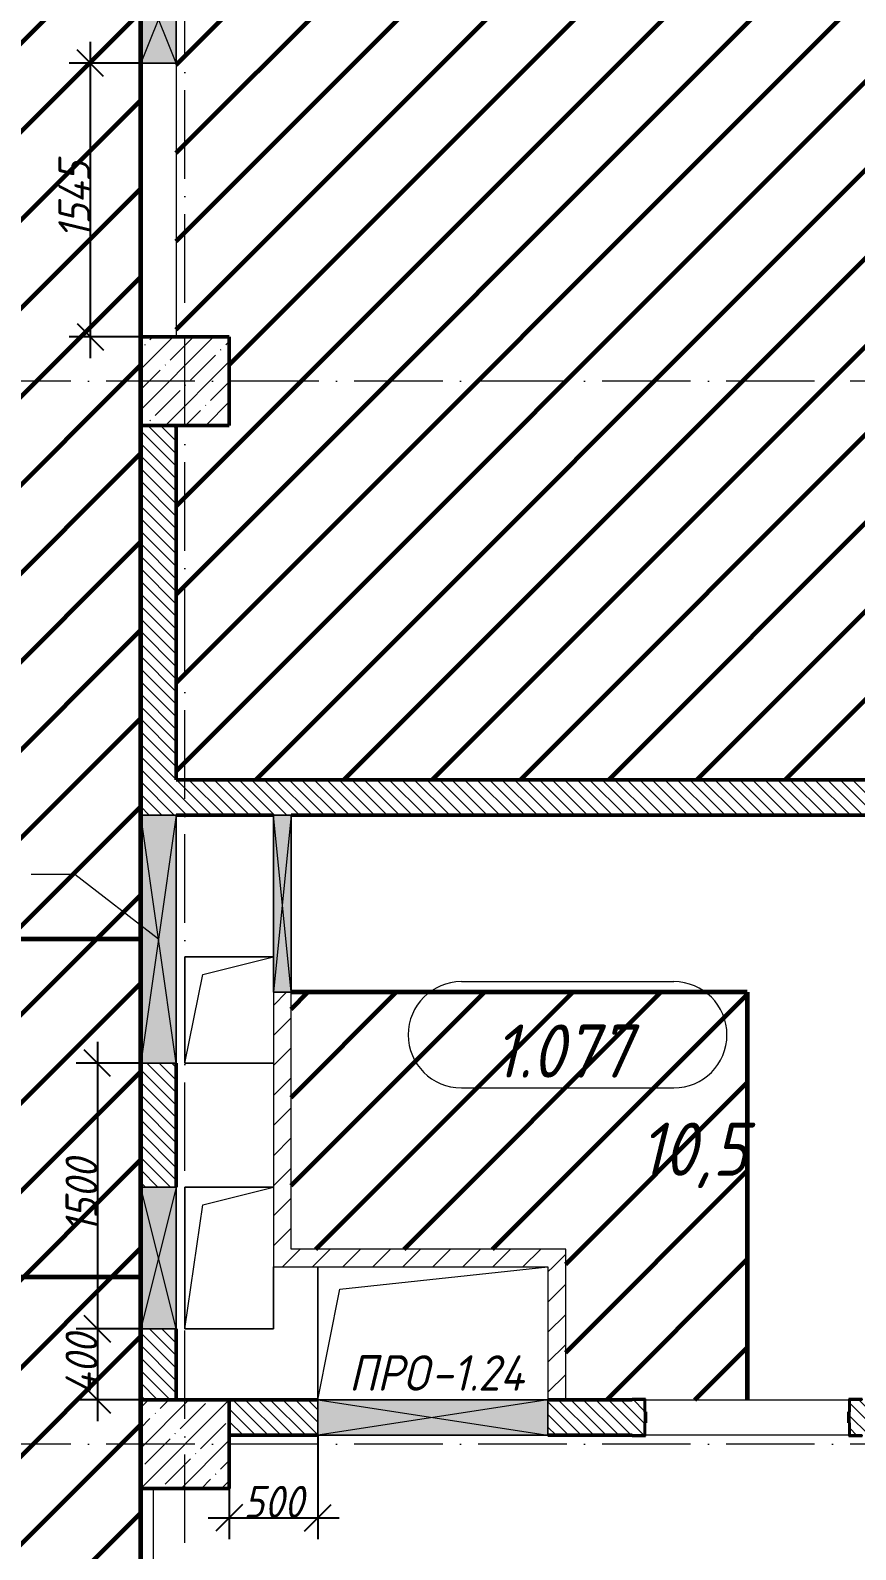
# Model space of a CAD drawing. Header units: millimetres. Extents: x -606178 to 312196, y -19338 to 632709.
# Drawn here: x -416854 to -412193, y 483679 to 492255 of the extents above; entities that cross this region are included whole.
import ezdxf

# ---------------------------------------------------------------- set-up
doc = ezdxf.new("R2010")
doc.units = ezdxf.units.MM
doc.linetypes.add('50_200_ШТРИХ_1Т_ш5_п1_п1_', pattern=[700, 500, -100, 0, -100])
for name, color, linetype, lineweight in [('6.4.1) Окр пт с инж. ПТ2.16', 3, 'Continuous', 60), ('6.4.2) Окр пт с инж. ПТ2.1', 22, 'Continuous', 60), ('A-____-____-DIMS', 7, 'Continuous', 9), ('A-DETL-____-OTLN-4', 7, 'Continuous', 18), ('A-DETL-GENF-OTLN', 7, 'Continuous', 9), ('A-FLOR-____-OTLN', 7, 'Continuous', 9), ('A-GENM-____-IDEN', 7, 'Continuous', 9), ('A-GENM-____-MCUT', 7, 'Continuous', 25), ('A-GENM-____-OTLN', 7, 'Continuous', 9), ('A-GENM-____-OTLN-1', 7, 'Continuous', 25), ('A-GLAZ-____-IDEN', 7, 'Continuous', 9), ('A-GLAZ-____-OTLN', 7, 'Continuous', 9), ('A-WALL-____-MCUT-2', 7, 'Continuous', 50), ('A-WALL-____-PATT-1', 7, 'Continuous', 9), ('A-WALL-FNSH-MCUT-1', 7, 'Continuous', 9), ('I-WALL-____-OTLN', 7, 'Continuous', 9), ('S-COLS-____-MCUT', 7, 'Continuous', 50), ('S-COLS-____-OTLN', 7, 'Continuous', 9), ('S-GRID-____-OTLN-1', 7, '50_200_ШТРИХ_1Т_ш5_п1_п1_', 9)]:
    doc.layers.add(name, color=color, linetype=linetype, lineweight=lineweight)
doc.layers.add('A-AREA-IDEN-1', color=7, linetype='Continuous', lineweight=9, true_color=0x000000)
doc.styles.add('ISOCPEUR_I', font='isocpeui.ttf', dxfattribs={"width": 0.9, "height": 2.5})
doc.styles.add('ISOCPEUR_I_10', font='isocpeui.ttf', dxfattribs={"width": 0.9, "height": 180})
doc.styles.add('ISOCPEUR_I_9', font='isocpeui.ttf', dxfattribs={"width": 0.9, "height": 250})
doc.dimstyles.new('ISO-1_8_0_9К_СРЕДНИЙ_Кладочные_3', dxfattribs={"dimscale": 304.8, "dimtxt": 179.276612, "dimasz": 0.492126, "dimexe": 0.393701, "dimexo": 0, "dimgap": 0, "dimtad": 1, "dimdec": 3, "dimrnd": 0.001, "dimdsep": 46, "dimtxsty": 'ISOCPEUR_I_10', "dimblk1": 'OBLIQUE', "dimblk2": 'OBLIQUE', "dimsah": 1, "dimcen": 0.09, "dimdle": 0.393701, "dimazin": 0, "dimtfac": 1, "dimtdec": 4, "dimtix": 1, "dimtmove": 0, "dimatfit": 3, "dimfxl": 1, "dimtvp": 1, "dimtolj": 1, "dimtzin": 0, "dimarcsym": 2})
pattern_1 = [(135, (-425830.77, 451794.26), (-35.35534, -35.35534), [])]
pattern_2 = [(45, (-425830.77, 451794.26), (-84.8528, 84.8528), [])]

# ---------------------------------------------------------------- blocks, each defined once
blk = doc.blocks.new('BSC_Колонна _Прямоугольная - 500х500-25976076-АР1_План отверстий 1 этажа в осях 1-64_А-ГГ')
at = {"layer": 'S-COLS-____-OTLN'}
h = blk.add_hatch(dxfattribs=at)
h.set_pattern_fill('FP_28', color=256, style=0, pattern_type=2)
h.set_pattern_definition([(45, (-9850, -32481.04), (-114.04925, 114.04925), []), (45, (-9735.95, -32481.04), (-114.04925, 114.04925), [201.613, -40.323, 3.353, -36.97])])
h.paths.add_polyline_path([(-250, -250), (250, -250), (250, 250), (-250, 250)], flags=0)
at = {"layer": 'S-COLS-____-MCUT'}
for p, q in [((250, 250), (-250, 250)), ((-250, 250), (-250, -250)), ((250, -250), (250, 250)), ((-250, -250), (250, -250))]:
    blk.add_line(p, q, dxfattribs=at)
blk = doc.blocks.new('BSC_Колонна _Прямоугольная - 500х500-V81-АР1_План отверстий 1 этажа в осях 1-64_А-ГГ')
at = {"layer": 'S-COLS-____-OTLN'}
h = blk.add_hatch(dxfattribs=at)
h.set_pattern_fill('FP_113', color=256, style=0, pattern_type=2)
h.set_pattern_definition([(45, (-9850, -38481.04), (-114.04925, 114.04925), []), (45, (-9735.95, -38481.04), (-114.04925, 114.04925), [201.613, -40.323, 3.353, -36.97])])
h.paths.add_polyline_path([(-250, -250), (250, -250), (250, 250), (-250, 250)], flags=0)
at = {"layer": 'S-COLS-____-MCUT'}
for p, q in [((250, 250), (-250, 250)), ((-250, 250), (-250, -250)), ((250, -250), (250, 250)), ((-250, -250), (250, -250))]:
    blk.add_line(p, q, dxfattribs=at)
blk = doc.blocks.new('154_Стойка_СКБ_Уголок - СМ-2230_200-28216496-АР1_План отверстий 1 этажа в осях 1-64_А-ГГ')
at = {"layer": 'A-GENM-____-MCUT'}
for p, q in [((125, 156), (125, 81)), ((200, 156), (125, 156)), ((131, 81), (131, 150)), ((131, 150), (200, 150)), ((200, 150), (200, 156)), ((125, 81), (131, 81)), ((131, 19), (125, 19)), ((125, 19), (125, -56)), ((131, -50), (131, 19)), ((125, -56), (200, -56)), ((200, -50), (131, -50)), ((200, -56), (200, -50))]:
    blk.add_line(p, q, dxfattribs=at)
blk = doc.blocks.new('AR_Отверстие прямоугольное _в плите_ - AR_Отверстие прямоугольное _в плите_-30602836-АР1_План отверстий 1 этажа в осях 1-64_А-ГГ')
at = {"layer": 'A-GENM-____-OTLN'}
for p, q in [((-650, 375), (-650, -375)), ((-525, 250), (650, 375)), ((-650, -375), (-525, 250))]:
    blk.add_line(p, q, dxfattribs=at)
blk = doc.blocks.new('AR_Отверстие прямоугольное _в плите_ - AR_Отверстие прямоугольное _в плите_-30552698-АР1_План отверстий 1 этажа в осях 1-64_А-ГГ')
at = {"layer": 'A-GENM-____-OTLN'}
for p, q in [((250, 300), (-250, 300)), ((-250, 300), (-250, -300)), ((-150, 200), (250, 300)), ((-250, -300), (-150, 200)), ((-250, -300), (250, -300))]:
    blk.add_line(p, q, dxfattribs=at)
blk = doc.blocks.new('AR_Отверстие прямоугольное _в плите_ - AR_Отверстие прямоугольное _в плите_-30602980-АР1_План отверстий 1 этажа в осях 1-64_А-ГГ')
at = {"layer": 'A-GENM-____-OTLN'}
for p, q in [((250, 400), (-250, 400)), ((-250, 400), (-250, -400)), ((-150, 300), (250, 400)), ((-250, -400), (-150, 300)), ((250, -400), (250, -50)), ((-250, -400), (250, -400))]:
    blk.add_line(p, q, dxfattribs=at)
blk = doc.blocks.new('AR_Отверстие прямоугольное _в стене__БезПР - AR_Отверстие прямоугольное _в стене__БезПР-36786829-АР1_План отверстий 1 этажа в осях 1-64_А-ГГ')
at = {"layer": 'A-GLAZ-____-OTLN'}
blk.add_hatch(color=256, dxfattribs=at).paths.add_polyline_path([(700, 100), (-700, 100), (-700, -100), (700, -100)], flags=0)
at = {"layer": 'A-DETL-GENF-OTLN'}
for p, q in [((-700, -100), (-700, 100)), ((-700, 100), (700, 100)), ((700, 100), (-700, -100)), ((-700, 100), (700, -100)), ((700, 100), (-700, 100)), ((-700, 100), (-700, -100)), ((700, 100), (700, -100)), ((700, -100), (700, 100)), ((700, -100), (-700, -100)), ((-700, -100), (700, -100))]:
    blk.add_line(p, q, dxfattribs=at)
at = {"layer": 'A-GLAZ-____-OTLN'}
blk.add_line((700, 100), (-700, 100), dxfattribs=at)
blk = doc.blocks.new('AR_Отверстие прямоугольное _в стене__БезПР - AR_Отверстие прямоугольное _в стене__БезПР-36427908-АР1_План отверстий 1 этажа в осях 1-64_А-ГГ')
at = {"layer": 'A-GLAZ-____-OTLN'}
blk.add_hatch(color=256, dxfattribs=at).paths.add_polyline_path([(250, -100), (250, 100), (-250, 100), (-250, -100)], flags=0)
at = {"layer": 'A-DETL-GENF-OTLN'}
for p, q in [((-250, -100), (-250, 100)), ((-250, 100), (250, 100)), ((250, 100), (-250, -100)), ((-250, 100), (250, -100)), ((250, 100), (-250, 100)), ((-250, 100), (-250, -100)), ((250, 100), (250, -100)), ((250, -100), (250, 100)), ((250, -100), (-250, -100)), ((-250, -100), (250, -100))]:
    blk.add_line(p, q, dxfattribs=at)
at = {"layer": 'A-GLAZ-____-OTLN'}
blk.add_line((250, 100), (-250, 100), dxfattribs=at)
blk = doc.blocks.new('AR_Отверстие прямоугольное _в стене__БезПР - AR_Отверстие прямоугольное _в стене__БезПР-36427925-АР1_План отверстий 1 этажа в осях 1-64_А-ГГ')
at = {"layer": 'A-GLAZ-____-OTLN'}
blk.add_hatch(color=256, dxfattribs=at).paths.add_polyline_path([(500, -50), (500, 50), (-500, 50), (-500, -50)], flags=0)
at = {"layer": 'A-DETL-GENF-OTLN'}
for p, q in [((-500, -50), (-500, 50)), ((-500, 50), (500, 50)), ((500, 50), (-500, -50)), ((-500, 50), (500, -50)), ((500, 50), (-500, 50)), ((-500, 50), (-500, -50)), ((500, 50), (500, -50)), ((500, -50), (500, 50)), ((500, -50), (-500, -50)), ((-500, -50), (500, -50))]:
    blk.add_line(p, q, dxfattribs=at)
at = {"layer": 'A-GLAZ-____-OTLN'}
blk.add_line((500, 50), (-500, 50), dxfattribs=at)
blk = doc.blocks.new('AR_Отверстие прямоугольное _в стене_ - AR_Отверстие прямоугольное _в стене__ОВ-36786199-АР1_План отверстий 1 этажа в осях 1-64_А-ГГ')
at = {"layer": 'A-GLAZ-____-OTLN'}
blk.add_hatch(color=256, dxfattribs=at).paths.add_polyline_path([(400, -100), (400, 100), (-400, 100), (-400, -100)], flags=0)
at = {"layer": 'A-DETL-GENF-OTLN'}
for p, q in [((-400, -100), (-400, 100)), ((-400, 100), (400, 100)), ((400, 100), (-400, -100)), ((-400, 100), (400, -100)), ((400, 100), (-400, 100)), ((-400, 100), (-400, -100)), ((400, 100), (400, -100)), ((400, -100), (400, 100)), ((400, -100), (-400, -100)), ((-400, -100), (400, -100))]:
    blk.add_line(p, q, dxfattribs=at)
blk = doc.blocks.new('AR_Отверстие прямоугольное _в стене_ - AR_Отверстие прямоугольное _в стене__ОВ-36787916-АР1_План отверстий 1 этажа в осях 1-64_А-ГГ')
at = {"layer": 'A-GLAZ-____-OTLN'}
blk.add_hatch(color=256, dxfattribs=at).paths.add_polyline_path([(650, -100), (650, 100), (-650, 100), (-650, -100)], flags=0)
at = {"layer": 'A-DETL-GENF-OTLN'}
for p, q in [((-650, -100), (-650, 100)), ((-650, 100), (650, 100)), ((650, 100), (-650, -100)), ((-650, 100), (650, -100)), ((650, 100), (-650, 100)), ((-650, 100), (-650, -100)), ((650, 100), (650, -100)), ((650, -100), (650, 100)), ((650, -100), (-650, -100)), ((-650, -100), (650, -100))]:
    blk.add_line(p, q, dxfattribs=at)
blk = doc.blocks.new('_Oblique')
at = {"color": 0, "linetype": 'ByBlock', "lineweight": -2}
blk.add_line((-0.5, -0.5), (0.5, 0.5), dxfattribs=at)
blk = doc.blocks.new('*D4319')
at = {"layer": 'A-____-____-DIMS', "color": 0, "lineweight": -2, "transparency": 16777216}
for p, q in [((-416515.7, 492190.3), (-416515.7, 490405.3)), ((-416230.8, 492070.3), (-416635.7, 492070.3)), ((-416230.8, 490525.3), (-416635.7, 490525.3))]:
    blk.add_line(p, q, dxfattribs=at)
at = {"layer": 'Defpoints', "color": 0, "transparency": 16777216}
for p in [(-416230.8, 492070.3), (-416515.7, 490525.3), (-416230.8, 490525.3)]:
    blk.add_point(p, dxfattribs=at)
at = {"layer": 'A-____-____-DIMS', "color": 0, "lineweight": -2, "transparency": 16777216, "xscale": 150, "yscale": 150, "zscale": 150}
for p, rotation in [((-416515.7, 492070.3), 90), ((-416515.7, 490525.3), 270)]:
    blk.add_blockref('_Oblique', p, dxfattribs=dict(at, rotation=rotation))
at = {"layer": 'A-____-____-DIMS', "color": 0, "transparency": 16777216, "insert": (-416605.7, 491297.8), "char_height": 180, "width": 521.281, "attachment_point": 5, "rotation": 90, "style": 'ISOCPEUR_I_10'}
blk.add_mtext('\\A1;1545', dxfattribs=at)
blk = doc.blocks.new('*D4320')
at = {"layer": 'A-____-____-DIMS', "color": 0, "lineweight": -2, "transparency": 16777216}
for p, q in [((-416475.7, 486545.3), (-416475.7, 484805.3)), ((-416230.8, 486425.3), (-416595.7, 486425.3)), ((-416236.8, 484925.3), (-416595.7, 484925.3))]:
    blk.add_line(p, q, dxfattribs=at)
at = {"layer": 'Defpoints', "color": 0, "transparency": 16777216}
for p in [(-416230.8, 486425.3), (-416475.7, 484925.3), (-416236.8, 484925.3)]:
    blk.add_point(p, dxfattribs=at)
at = {"layer": 'A-____-____-DIMS', "color": 0, "lineweight": -2, "transparency": 16777216, "xscale": 150, "yscale": 150, "zscale": 150}
for p, rotation in [((-416475.7, 486425.3), 90), ((-416475.7, 484925.3), 270)]:
    blk.add_blockref('_Oblique', p, dxfattribs=dict(at, rotation=rotation))
at = {"layer": 'A-____-____-DIMS', "color": 0, "transparency": 16777216, "insert": (-416565.7, 485675.3), "char_height": 180, "width": 504.733, "attachment_point": 5, "rotation": 90, "style": 'ISOCPEUR_I_10'}
blk.add_mtext('\\A1;1500', dxfattribs=at)
blk = doc.blocks.new('*D4321')
at = {"layer": 'A-____-____-DIMS', "color": 0, "lineweight": -2, "transparency": 16777216}
for p, q in [((-416475.7, 485045.3), (-416475.7, 484405.3)), ((-416236.8, 484925.3), (-416595.7, 484925.3)), ((-416230.8, 484525.3), (-416595.7, 484525.3))]:
    blk.add_line(p, q, dxfattribs=at)
at = {"layer": 'Defpoints', "color": 0, "transparency": 16777216}
for p in [(-416236.8, 484925.3), (-416475.7, 484525.3), (-416230.8, 484525.3)]:
    blk.add_point(p, dxfattribs=at)
at = {"layer": 'A-____-____-DIMS', "color": 0, "lineweight": -2, "transparency": 16777216, "xscale": 150, "yscale": 150, "zscale": 150}
for p, rotation in [((-416475.7, 484925.3), 90), ((-416475.7, 484525.3), 270)]:
    blk.add_blockref('_Oblique', p, dxfattribs=dict(at, rotation=rotation))
at = {"layer": 'A-____-____-DIMS', "color": 0, "transparency": 16777216, "insert": (-416565.7, 484725.3), "char_height": 180, "width": 426.127, "attachment_point": 5, "rotation": 90, "style": 'ISOCPEUR_I_10'}
blk.add_mtext('\\A1;400', dxfattribs=at)
blk = doc.blocks.new('*D4301')
at = {"layer": 'A-____-____-DIMS', "color": 0, "lineweight": -2, "transparency": 16777216}
for p, q in [((-415730.8, 484325.3), (-415730.8, 483739.2)), ((-415230.8, 484319.3), (-415230.8, 483739.2)), ((-415850.8, 483859.2), (-415110.8, 483859.2))]:
    blk.add_line(p, q, dxfattribs=at)
at = {"layer": 'Defpoints', "color": 0, "transparency": 16777216}
for p in [(-415730.8, 484325.3), (-415230.8, 484319.3), (-415230.8, 483859.2)]:
    blk.add_point(p, dxfattribs=at)
at = {"layer": 'A-____-____-DIMS', "color": 0, "lineweight": -2, "transparency": 16777216, "xscale": 150, "yscale": 150, "zscale": 150, "rotation": 180}
blk.add_blockref('_Oblique', (-415730.8, 483859.2), dxfattribs=at)
at = {"layer": 'A-____-____-DIMS', "color": 0, "lineweight": -2, "transparency": 16777216, "xscale": 150, "yscale": 150, "zscale": 150}
blk.add_blockref('_Oblique', (-415230.8, 483859.2), dxfattribs=at)
at = {"layer": 'A-____-____-DIMS', "color": 0, "transparency": 16777216, "insert": (-415480.8, 483949.2), "char_height": 180, "width": 409.578, "attachment_point": 5, "style": 'ISOCPEUR_I_10'}
blk.add_mtext('\\A1;500', dxfattribs=at)
blk = doc.blocks.new('AAR_СКБ_Марка_помещения_1_5 ммп - Номер _ Площадь-27962135-АИ_План этажа_Стены_1')
at = {"layer": 'A-AREA-IDEN-1'}
for p, q in [((-2.987, 3), (3.013, 3)), ((-2.987, 0), (3.013, 0))]:
    blk.add_line(p, q, dxfattribs=at)
for centre, start, end in [((-2.987, 1.5), 90, 270), ((3.013, 1.5), 270, 90)]:
    blk.add_arc(centre, 1.5, start, end, dxfattribs=at)

msp = doc.modelspace()

# ---------------------------------------------------------------- hatches: boundary and pattern name
at = {"layer": '6.4.1) Окр пт с инж. ПТ2.16'}
h = msp.add_hatch(dxfattribs=at)
h.set_pattern_fill('ANSI31', color=256, scale=111)
h.paths.add_polyline_path([(-416230.7712, 499275.3011), (-420230.7712, 499275.3011), (-420230.7712, 461025.3011), (-416230.7712, 461025.3011), (-416230.7712, 470075.3011), (-416930.7712, 470075.3011), (-416930.7712, 478525.3011), (-416230.7712, 478525.3011)])
h = msp.add_hatch(dxfattribs=at)
h.set_pattern_fill('ANSI31', color=256, scale=111)
h.paths.add_polyline_path([(-402630.7712, 492725.3011), (-402630.7712, 493125.3011), (-402530.7712, 493125.3011), (-402530.7712, 493500.3011), (-402536.7712, 493500.3011), (-402536.7712, 493575.3011), (-402530.7712, 493575.3011), (-402530.7712, 495375.3011), (-402780.7712, 495375.3011), (-402780.7712, 495625.3011), (-405930.7712, 495625.3011), (-405930.7712, 494975.3011), (-408930.7712, 494975.3011), (-408930.7712, 495625.3011), (-410780.7712, 495625.3011), (-410780.7712, 495575.3011), (-410780.7712, 495175.3011), (-410780.7712, 494775.3011), (-410780.7712, 494275.3011), (-410780.7712, 494225.3011), (-410780.7712, 494125.3011), (-411380.7712, 494125.3011), (-411380.7712, 495625.3011), (-411480.7712, 495625.3011), (-415730.7712, 495625.3011), (-415730.7712, 495525.3011), (-416030.7712, 495525.3011), (-416030.7712, 492570.3011), (-416030.7712, 492070.3011), (-416030.7712, 490525.3011), (-415730.7712, 490525.3011), (-415730.7712, 490025.3011), (-416030.7712, 490025.3011), (-416030.7712, 488025.3011), (-411355.7712, 488025.3011), (-411355.7712, 488031.3011), (-411280.7712, 488031.3011), (-411030.7712, 488025.3011), (-410730.7712, 488025.3011), (-406480.7712, 488025.3011), (-406480.7712, 487400.3011), (-402530.7712, 487400.3011), (-402530.7712, 487450.3011), (-402536.7712, 487450.3011), (-402536.7712, 487525.3011), (-402530.7712, 489325.3011), (-402536.7712, 489325.3011), (-402536.7712, 489400.3011), (-402534.6112, 489625.3011), (-402630.7712, 489625.3011), (-402630.7712, 490025.3011), (-402980.7712, 490025.3011), (-402980.7712, 490525.3011), (-402530.7712, 490525.3011), (-402530.7712, 492325.3011), (-402536.7712, 492325.3011), (-402536.7712, 492400.3011), (-402534.9985, 492725.3011)])
h.paths.add_polyline_path([(-411230.7712, 491075.3011), (-411230.7712, 490525.3011), (-411230.7712, 490025.3011), (-411930.7712, 490025.3011), (-411930.7712, 490525.3011), (-411930.7712, 491075.3011)], flags=16)
h.paths.add_polyline_path([(-411330.7712, 490975.3011), (-411330.7712, 490525.3011), (-411830.7712, 490525.3011), (-411830.7712, 490975.3011)], flags=0)
h.paths.add_polyline_path([(-411030.7712, 489625.3011), (-411030.7712, 488425.3011), (-411230.7712, 488425.3011), (-411230.7712, 489625.3011)], flags=16)
at = {"layer": '6.4.2) Окр пт с инж. ПТ2.1'}
h = msp.add_hatch(dxfattribs=at)
h.set_pattern_fill('ANSI31', color=256, scale=111)
h.paths.add_polyline_path([(-412805.7712, 486825.3011), (-415380.7712, 486825.3011), (-415380.7712, 485375.3011), (-413830.7712, 485375.3011), (-413830.7712, 484525.3011), (-412805.7712, 484525.3011)])
h.paths.add_polyline_path([(-406680.7712, 486992.9193), (-411130.7712, 486992.9193), (-411130.7712, 485375.3011), (-408280.7712, 485375.3011), (-408280.7712, 484525.3011), (-406680.7712, 484525.3011)])
h.paths.add_polyline_path([(-402530.7712, 487200.3011), (-406580.7712, 487200.3011), (-406580.7712, 484525.3011), (-402530.7712, 484525.3011)])
at = {"layer": 'A-WALL-____-PATT-1'}
h = msp.add_hatch(dxfattribs=at)
h.set_pattern_fill('FP_6', color=256, style=0, pattern_type=2)
h.set_pattern_definition(pattern_1)
h.paths.add_polyline_path([(-416230.7712, 484525.3011), (-416030.7712, 484525.3011), (-416030.7712, 484925.3011), (-416230.7712, 484925.3011)], flags=0)
h.paths.add_polyline_path([(-416158.0439, 485725.3011), (-416030.7712, 485725.3011), (-416030.7712, 486425.3011), (-416230.7712, 486425.3011), (-416230.7712, 485725.3011)], flags=0)
h.paths.add_polyline_path([(-416030.7712, 487825.3011), (-416030.7712, 490025.3011), (-416230.7712, 490025.3011), (-416230.7712, 487825.3011)], flags=0)
h = msp.add_hatch(dxfattribs=at)
h.set_pattern_fill('FP_6', color=256, style=0, pattern_type=2)
h.set_pattern_definition(pattern_1)
h.paths.add_polyline_path([(-406680.7712, 487825.3011), (-406480.7712, 487825.3011), (-406480.7712, 488025.3011), (-410730.7712, 488025.3011), (-410730.7712, 487825.3011), (-408171.0784, 487825.3011)], flags=0)
h.paths.add_polyline_path([(-411280.7712, 487825.3011), (-411030.7712, 487825.3011), (-411030.7712, 488025.3011), (-411280.7712, 488025.3011), (-411280.7712, 487956.3011), (-411286.7712, 487956.3011), (-411286.7712, 488025.3011), (-416030.7712, 488025.3011), (-416030.7712, 487825.3011), (-411286.7712, 487825.3011), (-411286.7712, 487894.3011), (-411280.7712, 487894.3011)], flags=0)
h = msp.add_hatch(dxfattribs=at)
h.set_pattern_fill('FP_4', color=256, style=0, pattern_type=2)
h.set_pattern_definition(pattern_2)
h.paths.add_polyline_path([(-415380.7712, 485375.3011), (-415380.7712, 486825.3011), (-415480.7712, 486825.3011), (-415480.7712, 485375.3011)], flags=0)
h = msp.add_hatch(dxfattribs=at)
h.set_pattern_fill('FP_4', color=256, style=0, pattern_type=2)
h.set_pattern_definition(pattern_2)
h.paths.add_polyline_path([(-413930.7712, 485275.3011), (-413830.7712, 485275.3011), (-413830.7712, 485375.3011), (-415480.7712, 485375.3011), (-415480.7712, 485275.3011), (-415240.9355, 485275.3011)], flags=0)
h = msp.add_hatch(dxfattribs=at)
h.set_pattern_fill('FP_4', color=256, style=0, pattern_type=2)
h.set_pattern_definition(pattern_2)
h.paths.add_polyline_path([(-413930.7712, 484525.3011), (-413830.7712, 484525.3011), (-413830.7712, 485275.3011), (-413930.7712, 485275.3011)], flags=0)
h = msp.add_hatch(dxfattribs=at)
h.set_pattern_fill('FP_6', color=256, style=0, pattern_type=2)
h.set_pattern_definition(pattern_1)
h.paths.add_polyline_path([(-411930.7712, 484325.3011), (-411930.7712, 484525.3011), (-412224.7712, 484525.3011), (-412224.7712, 484456.3011), (-412230.7712, 484456.3011), (-412230.7712, 484394.3011), (-412224.7712, 484394.3011), (-412224.7712, 484325.3011), (-412155.7712, 484325.3011)], flags=0)
h.paths.add_polyline_path([(-413473.4713, 484325.3011), (-413386.7712, 484325.3011), (-413386.7712, 484394.3011), (-413380.7712, 484394.3011), (-413380.7712, 484456.3011), (-413386.7712, 484456.3011), (-413386.7712, 484525.3011), (-413930.7712, 484525.3011), (-413930.7712, 484325.3011)], flags=0)
h.paths.add_polyline_path([(-415230.7712, 484325.3011), (-415230.7712, 484525.3011), (-415730.7712, 484525.3011), (-415730.7712, 484325.3011), (-415240.9355, 484325.3011)], flags=0)

# ---------------------------------------------------------------- linework, layer by layer
at = {"layer": '6.4.1) Окр пт с инж. ПТ2.16'}
for q in [(-415380.7712, 486825.3011), (-412805.7712, 484525.3011)]:
    msp.add_line((-412805.7712, 486825.3011), q, dxfattribs=at)
msp.add_lwpolyline([(-420230.7712, 461025.3011), (-416230.7712, 461025.3011), (-416230.7712, 499275.3011), (-420230.7712, 499275.3011)], close=True, dxfattribs=at)
at = {"layer": '6.4.1) Окр пт с инж. ПТ2.16', "color": 1}
for points in [[(-416230.7712, 487125.3011), (-419756.7089, 487125.3011), (-419756.7089, 493883.1355)], [(-416230.7712, 485217.3567), (-419755.4917, 485217.3567), (-419755.4917, 479808.474), (-420230.7712, 479808.474)]]:
    msp.add_lwpolyline(points, dxfattribs=at)
at = {"layer": 'A-DETL-____-OTLN-4'}
for p, q in [((-416230.7712, 484025.3011), (-416230.7712, 478525.3011)), ((-416160.7712, 484025.3011), (-416160.7712, 478525.3011))]:
    msp.add_line(p, q, dxfattribs=at)
at = {"layer": 'A-FLOR-____-OTLN'}
for p, q in [((-415980.7712, 487025.3011), (-415480.7712, 487025.3011)), ((-415980.7712, 486425.3011), (-415980.7712, 487025.3011)), ((-415480.7712, 486425.3011), (-415980.7712, 486425.3011)), ((-415980.7712, 485725.3011), (-415480.7712, 485725.3011)), ((-415980.7712, 484925.3011), (-415980.7712, 485725.3011)), ((-415480.7712, 485275.3011), (-415480.7712, 484925.3011)), ((-415230.7712, 484525.3011), (-415230.7712, 485275.3011)), ((-415480.7712, 484925.3011), (-415980.7712, 484925.3011))]:
    msp.add_line(p, q, dxfattribs=at)
at = {"layer": 'A-GLAZ-____-IDEN'}
for p, q in [((-416602.6055, 487490.778), (-416848.9958, 487490.778)), ((-416130.7712, 487125.3011), (-416602.6055, 487490.778))]:
    msp.add_line(p, q, dxfattribs=at)
at = {"layer": 'A-WALL-____-MCUT-2'}
for p, q in [((-416230.7712, 490025.3011), (-416230.7712, 487825.3011)), ((-416030.7712, 488025.3011), (-416030.7712, 490025.3011)), ((-411355.7712, 488025.3011), (-416030.7712, 488025.3011)), ((-416030.7712, 487825.3011), (-415480.7712, 487825.3011)), ((-415380.7712, 487825.3011), (-411830.7712, 487825.3011)), ((-416230.7712, 486425.3011), (-416230.7712, 485725.3011)), ((-416030.7712, 485725.3011), (-416030.7712, 486425.3011)), ((-416230.7712, 484925.3011), (-416230.7712, 484525.3011)), ((-416030.7712, 484525.3011), (-416030.7712, 484925.3011)), ((-415230.7712, 484525.3011), (-415730.7712, 484525.3011)), ((-413455.7712, 484525.3011), (-413930.7712, 484525.3011)), ((-413380.7712, 484394.3011), (-413380.7712, 484456.3011)), ((-412230.7712, 484456.3011), (-412230.7712, 484394.3011)), ((-415730.7712, 484325.3011), (-415230.7712, 484325.3011)), ((-413930.7712, 484325.3011), (-413455.7712, 484325.3011))]:
    msp.add_line(p, q, dxfattribs=at)
at = {"layer": 'A-WALL-FNSH-MCUT-1'}
for p, q in [((-415480.7712, 486825.3011), (-415480.7712, 485275.3011)), ((-415380.7712, 485375.3011), (-415380.7712, 486825.3011)), ((-413830.7712, 485375.3011), (-415380.7712, 485375.3011)), ((-413830.7712, 484525.3011), (-413830.7712, 485375.3011)), ((-415480.7712, 485275.3011), (-413930.7712, 485275.3011)), ((-413930.7712, 485275.3011), (-413930.7712, 484525.3011)), ((-413930.7712, 484525.3011), (-413930.7712, 484525.3011))]:
    msp.add_line(p, q, dxfattribs=at)
at = {"layer": 'I-WALL-____-OTLN'}
for p, q in [((-416230.7712, 490525.3011), (-416230.7712, 492070.3011)), ((-416030.7712, 492070.3011), (-416030.7712, 490525.3011)), ((-413380.7712, 484525.3011), (-412230.7712, 484525.3011)), ((-412230.7712, 484325.3011), (-413380.7712, 484325.3011))]:
    msp.add_line(p, q, dxfattribs=at)
at = {"layer": 'S-GRID-____-OTLN-1'}
for p, q in [((-415980.7712, 447311.6528), (-415980.7712, 501675.2188)), ((-399123.032, 490275.3011), (-430499.5414, 490275.3011)), ((-399123.032, 484275.3011), (-430499.5414, 484275.3011))]:
    msp.add_line(p, q, dxfattribs=at)

# ---------------------------------------------------------------- block references
at = {"layer": 'A-AREA-IDEN-1', "xscale": 199.9999999999999, "yscale": 199.9999999999999, "zscale": 199.9999999999999}
msp.add_blockref('AAR_СКБ_Марка_помещения_1_5 ммп - Номер _ Площадь-27962135-АИ_План этажа_Стены_1', (-413822.5824, 486285.6181), dxfattribs=at)
at = {"layer": 'A-GENM-____-OTLN'}
for name, p in [('AR_Отверстие прямоугольное _в плите_ - AR_Отверстие прямоугольное _в плите_-30552698-АР1_План отверстий 1 этажа в осях 1-64_А-ГГ', (-415730.7712, 486725.3011)), ('AR_Отверстие прямоугольное _в плите_ - AR_Отверстие прямоугольное _в плите_-30602980-АР1_План отверстий 1 этажа в осях 1-64_А-ГГ', (-415730.7712, 485325.3011)), ('AR_Отверстие прямоугольное _в плите_ - AR_Отверстие прямоугольное _в плите_-30602836-АР1_План отверстий 1 этажа в осях 1-64_А-ГГ', (-414580.7712, 484900.3011))]:
    msp.add_blockref(name, p, dxfattribs=at)
at = {"layer": 'A-GENM-____-OTLN-1', "rotation": 180}
msp.add_blockref('154_Стойка_СКБ_Уголок - СМ-2230_200-28216496-АР1_План отверстий 1 этажа в осях 1-64_А-ГГ', (-413255.7712, 484475.3011), dxfattribs=at)
at = {"layer": 'A-GENM-____-OTLN-1'}
msp.add_blockref('154_Стойка_СКБ_Уголок - СМ-2230_200-28216496-АР1_План отверстий 1 этажа в осях 1-64_А-ГГ', (-412355.7712, 484375.3011), dxfattribs=at)
at = {"layer": 'A-GLAZ-____-OTLN', "rotation": 269.9999999999999}
for name, p in [('AR_Отверстие прямоугольное _в стене__БезПР - AR_Отверстие прямоугольное _в стене__БезПР-36427908-АР1_План отверстий 1 этажа в осях 1-64_А-ГГ', (-416130.7712, 492320.3011)), ('AR_Отверстие прямоугольное _в стене__БезПР - AR_Отверстие прямоугольное _в стене__БезПР-36786829-АР1_План отверстий 1 этажа в осях 1-64_А-ГГ', (-416130.7712, 487125.3011)), ('AR_Отверстие прямоугольное _в стене__БезПР - AR_Отверстие прямоугольное _в стене__БезПР-36427925-АР1_План отверстий 1 этажа в осях 1-64_А-ГГ', (-415430.7712, 487325.3011)), ('AR_Отверстие прямоугольное _в стене_ - AR_Отверстие прямоугольное _в стене__ОВ-36786199-АР1_План отверстий 1 этажа в осях 1-64_А-ГГ', (-416130.7712, 485325.3011))]:
    msp.add_blockref(name, p, dxfattribs=at)
at = {"layer": 'A-GLAZ-____-OTLN'}
msp.add_blockref('AR_Отверстие прямоугольное _в стене_ - AR_Отверстие прямоугольное _в стене__ОВ-36787916-АР1_План отверстий 1 этажа в осях 1-64_А-ГГ', (-414580.7712, 484425.3011), dxfattribs=at)
at = {"layer": 'S-COLS-____-OTLN'}
for name, p in [('BSC_Колонна _Прямоугольная - 500х500-V81-АР1_План отверстий 1 этажа в осях 1-64_А-ГГ', (-415980.7712, 490275.3011)), ('BSC_Колонна _Прямоугольная - 500х500-25976076-АР1_План отверстий 1 этажа в осях 1-64_А-ГГ', (-415980.7712, 484275.3011))]:
    msp.add_blockref(name, p, dxfattribs=at)

# ---------------------------------------------------------------- texts
at = {"layer": 'A-AREA-IDEN-1', "char_height": 300, "attachment_point": 8, "line_spacing_factor": 1.139951, "style": 'ISOCPEUR_I'}
for s, insert, width in [('\\pxqc,t8.46667,16.93333,25.4,33.86667,42.33333,50.8,59.26667,67.73333,76.2,84.66667,93.13333,101.6,110.06667,118.53333,127,135.46667,143.93333,152.4,160.86667,169.33333,177.8,186.26667,194.73333,203.2,211.66667,220.13333,228.6,237.06667,245.53333,254,262.46667,270.93333;{1.077}', (-413848.0115, 486343.948), 900), ('\\pxqc,t8.46667,16.93333,25.4,33.86667,42.33333,50.8,59.26667,67.73333,76.2,84.66667,93.13333,101.6,110.06667,118.53333,127,135.46667,143.93333,152.4,160.86667,169.33333,177.8,186.26667,194.73333,203.2,211.66667,220.13333,228.6,237.06667,245.53333,254,262.46667,270.93333;{10,5}', (-413109, 485720), 702)]:
    msp.add_mtext(s, dxfattribs=dict(at, insert=insert, width=width))
at = {"layer": 'A-GENM-____-IDEN', "char_height": 200, "attachment_point": 1, "style": 'ISOCPEUR_I_9'}
for s, insert, width in [('ПРО', (-415055.2728, 484776.3935), 562.784625), ('-1.24', (-414590.9291, 484776.3935), 692.658)]:
    msp.add_mtext(s, dxfattribs=dict(at, insert=insert, width=width))

# ---------------------------------------------------------------- dimensions: what is measured, and where the dimension line sits
at = {"layer": 'A-____-____-DIMS'}
for base, p1, p2, override, picture, middle in [((-416515.6632, 490525.3011), (-416230.7712, 492070.3011), (-416230.7712, 490525.3011), {"dimpost": '<>', "dimfxl": 1545}, '*D4319', (-416605.6632, 491297.8011)), ((-416475.6632, 484925.3011), (-416230.7712, 486425.3011), (-416236.7712, 484925.3011), {"dimpost": '<>', "dimfxl": 1500.012}, '*D4320', (-416565.6632, 485675.3011)), ((-416475.6632, 484525.3011), (-416236.7712, 484925.3011), (-416230.7712, 484525.3011), {"dimpost": '<>', "dimfxl": 400.044997}, '*D4321', (-416565.6632, 484725.3011))]:
    dim = msp.add_linear_dim(base=base, p1=p1, p2=p2, angle=90, dimstyle='ISO-1_8_0_9К_СРЕДНИЙ_Кладочные_3', override=override, dxfattribs=at)
    dim.commit()
    dim.dimension.update_dxf_attribs({"geometry": picture, "text_midpoint": middle})
dim = msp.add_linear_dim(base=(-415230.7712, 483859.1993), p1=(-415730.7712, 484325.3011), p2=(-415230.7712, 484319.3011), dimstyle='ISO-1_8_0_9К_СРЕДНИЙ_Кладочные_3', override={"dimpost": '<>', "dimfxl": 500.035999}, dxfattribs=at)
dim.commit()
dim.dimension.update_dxf_attribs({"geometry": '*D4301', "text_midpoint": (-415480.7712, 483949.1993)})

doc.saveas('drawing.dxf')
